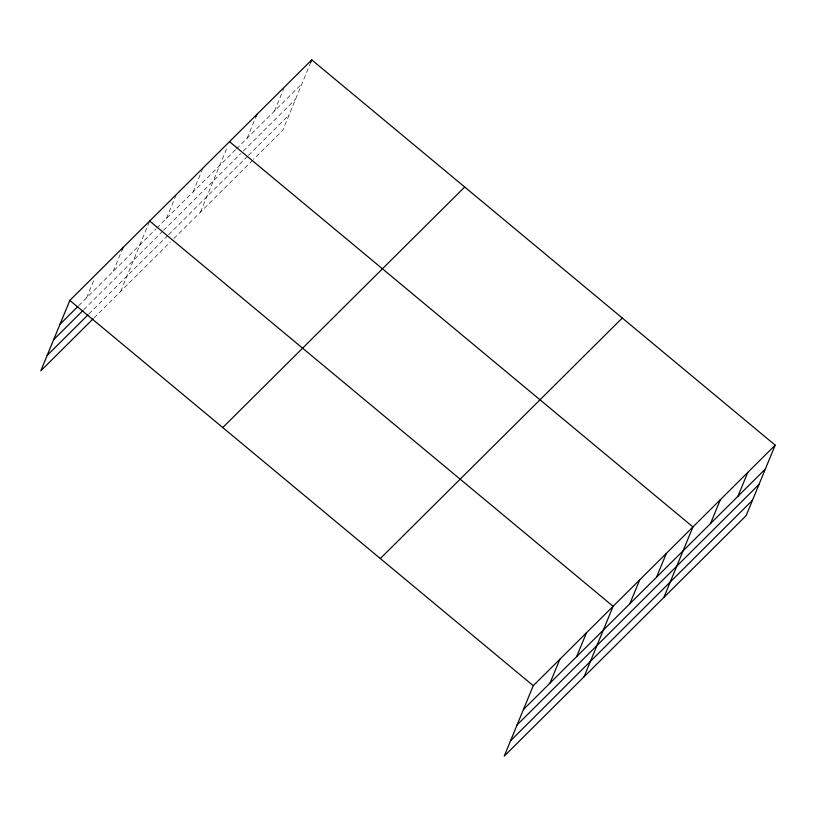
<?xml version="1.0" encoding="UTF-8"?>
<svg xmlns="http://www.w3.org/2000/svg" width="816" height="816" viewBox="0 0 816 816"><rect width="100%" height="100%" fill="white"/><g stroke="black" fill="none" stroke-linecap="round" stroke-linejoin="round"><path stroke-width="0.61" stroke-dasharray="4.08 3.06" d="M86.618 297.799L94.574 278.491M113.23 271.34L122.125 249.757M120.646 291.465L149.206 222.166M166.454 218.423L175.817 195.707M193.066 191.964L202.429 169.249M200.481 212.089L227.174 147.339M247.105 138.251L256 116.668M274.523 110.986L283.886 88.271M310.845 62.149L282.744 130.305L253.552 159.334M78.632 305.735L155.815 229.01M156.692 228.123L235.61 149.685M236.487 148.798L301.94 83.732M83.824 309.652L162.782 231.152M163.669 230.275L240.771 153.622M243.423 150.98L295.606 99.103M88.832 314.017L167.79 235.528M168.677 234.641L247.513 156.264M248.39 155.387L289.078 114.934M94.024 317.924L170.32 242.077M173.869 238.547L252.674 160.211"/><path stroke-width="1.22" d="M775.2 445.159L533.256 685.695L504.227 756.126L746.171 515.59L775.2 445.159L311.773 59.874L69.829 300.41L40.8 370.841L93.136 318.811M122.125 249.757L123.063 247.493M256 116.668L256.938 114.393M310.845 62.149L311.773 59.874M550.035 683.084L559.868 659.236M576.647 656.625L586.48 632.777M584.062 676.75L613.102 606.319L149.675 221.034M629.881 603.707L639.713 579.86M656.492 577.249L666.325 553.401M663.908 597.373L692.937 526.942L229.52 141.658M710.532 523.535L720.355 499.678M737.95 496.271L747.782 472.413M59.996 324.258L77.744 306.622M53.662 339.629L82.936 310.529M47.134 355.47L87.944 314.905M222.758 427.553L464.702 187.017M380.327 558.542L622.271 318.016M523.423 709.543L765.367 469.016M517.089 724.914L759.033 484.388M510.561 740.755L752.505 500.218M69.829 300.41L533.256 685.695"/></g></svg>
